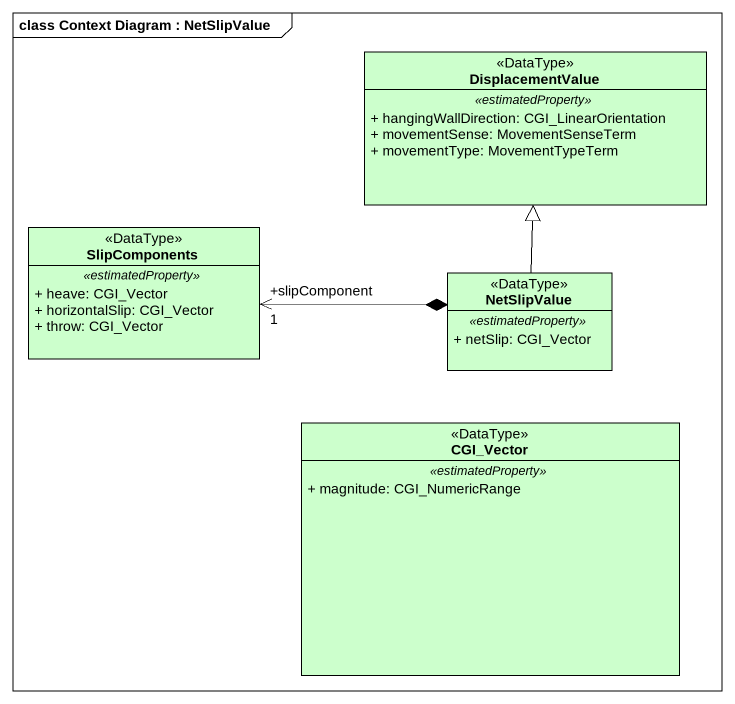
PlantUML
@startuml
mainframe class Context Diagram : NetSlipValue
hide circle
hide empty members
skinparam classAttributeIconSize 0
class DisplacementValue <<DataType>> #CCFFCC {
  .. <<estimatedProperty>> ..
  + hangingWallDirection: CGI_LinearOrientation
  + movementSense: MovementSenseTerm
  + movementType: MovementTypeTerm
}
class SlipComponents <<DataType>> #CCFFCC {
  .. <<estimatedProperty>> ..
  + heave: CGI_Vector
  + horizontalSlip: CGI_Vector
  + throw: CGI_Vector
}
class NetSlipValue <<DataType>> #CCFFCC {
  .. <<estimatedProperty>> ..
  + netSlip: CGI_Vector
}
class CGI_Vector <<DataType>> #CCFFCC {
  .. <<estimatedProperty>> ..
  + magnitude: CGI_NumericRange
}
NetSlipValue -up-|> DisplacementValue
NetSlipValue *-left-> "+slipComponent\n1" SlipComponents
@enduml
